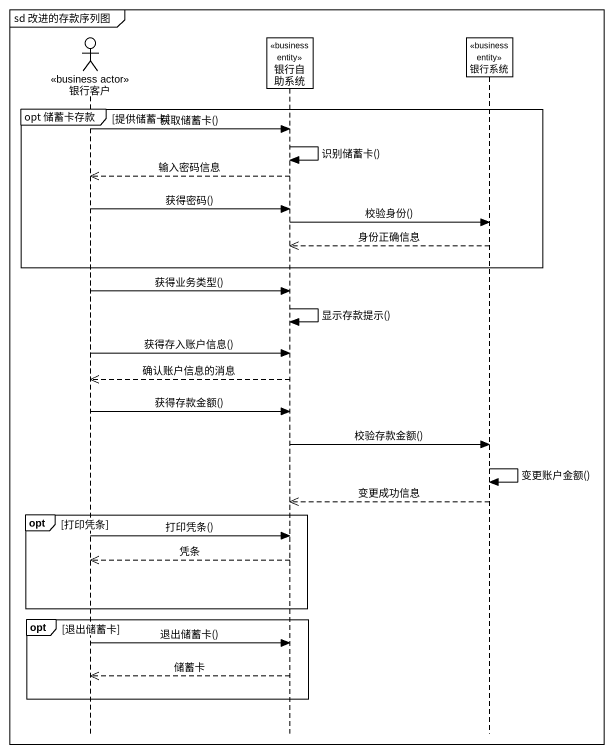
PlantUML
@startuml
mainframe sd 改进的存款序列图
hide footbox
actor 银行客户 <<business actor>>
participant 银行自助系统 <<business entity>>
participant 银行系统 <<business entity>>

group opt 储蓄卡存款 [提供储蓄卡]
  银行客户 -> 银行自助系统 : 获取储蓄卡()
  银行自助系统 -> 银行自助系统 : 识别储蓄卡()
  银行自助系统 -->> 银行客户 : 输入密码信息
  银行客户 -> 银行自助系统 : 获得密码()
  银行自助系统 -> 银行系统 : 校验身份()
  银行系统 -->> 银行自助系统 : 身份正确信息
end
银行客户 -> 银行自助系统 : 获得业务类型()
银行自助系统 -> 银行自助系统 : 显示存款提示()
银行客户 -> 银行自助系统 : 获得存入账户信息()
银行自助系统 -->> 银行客户 : 确认账户信息的消息
银行客户 -> 银行自助系统 : 获得存款金额()
银行自助系统 -> 银行系统 : 校验存款金额()
银行系统 -> 银行系统 : 变更账户金额()
银行系统 -->> 银行自助系统 : 变更成功信息
opt 打印凭条
  银行客户 -> 银行自助系统 : 打印凭条()
  银行自助系统 -->> 银行客户 : 凭条
end
opt 退出储蓄卡
  银行客户 -> 银行自助系统 : 退出储蓄卡()
  银行自助系统 -->> 银行客户 : 储蓄卡
end
@enduml
